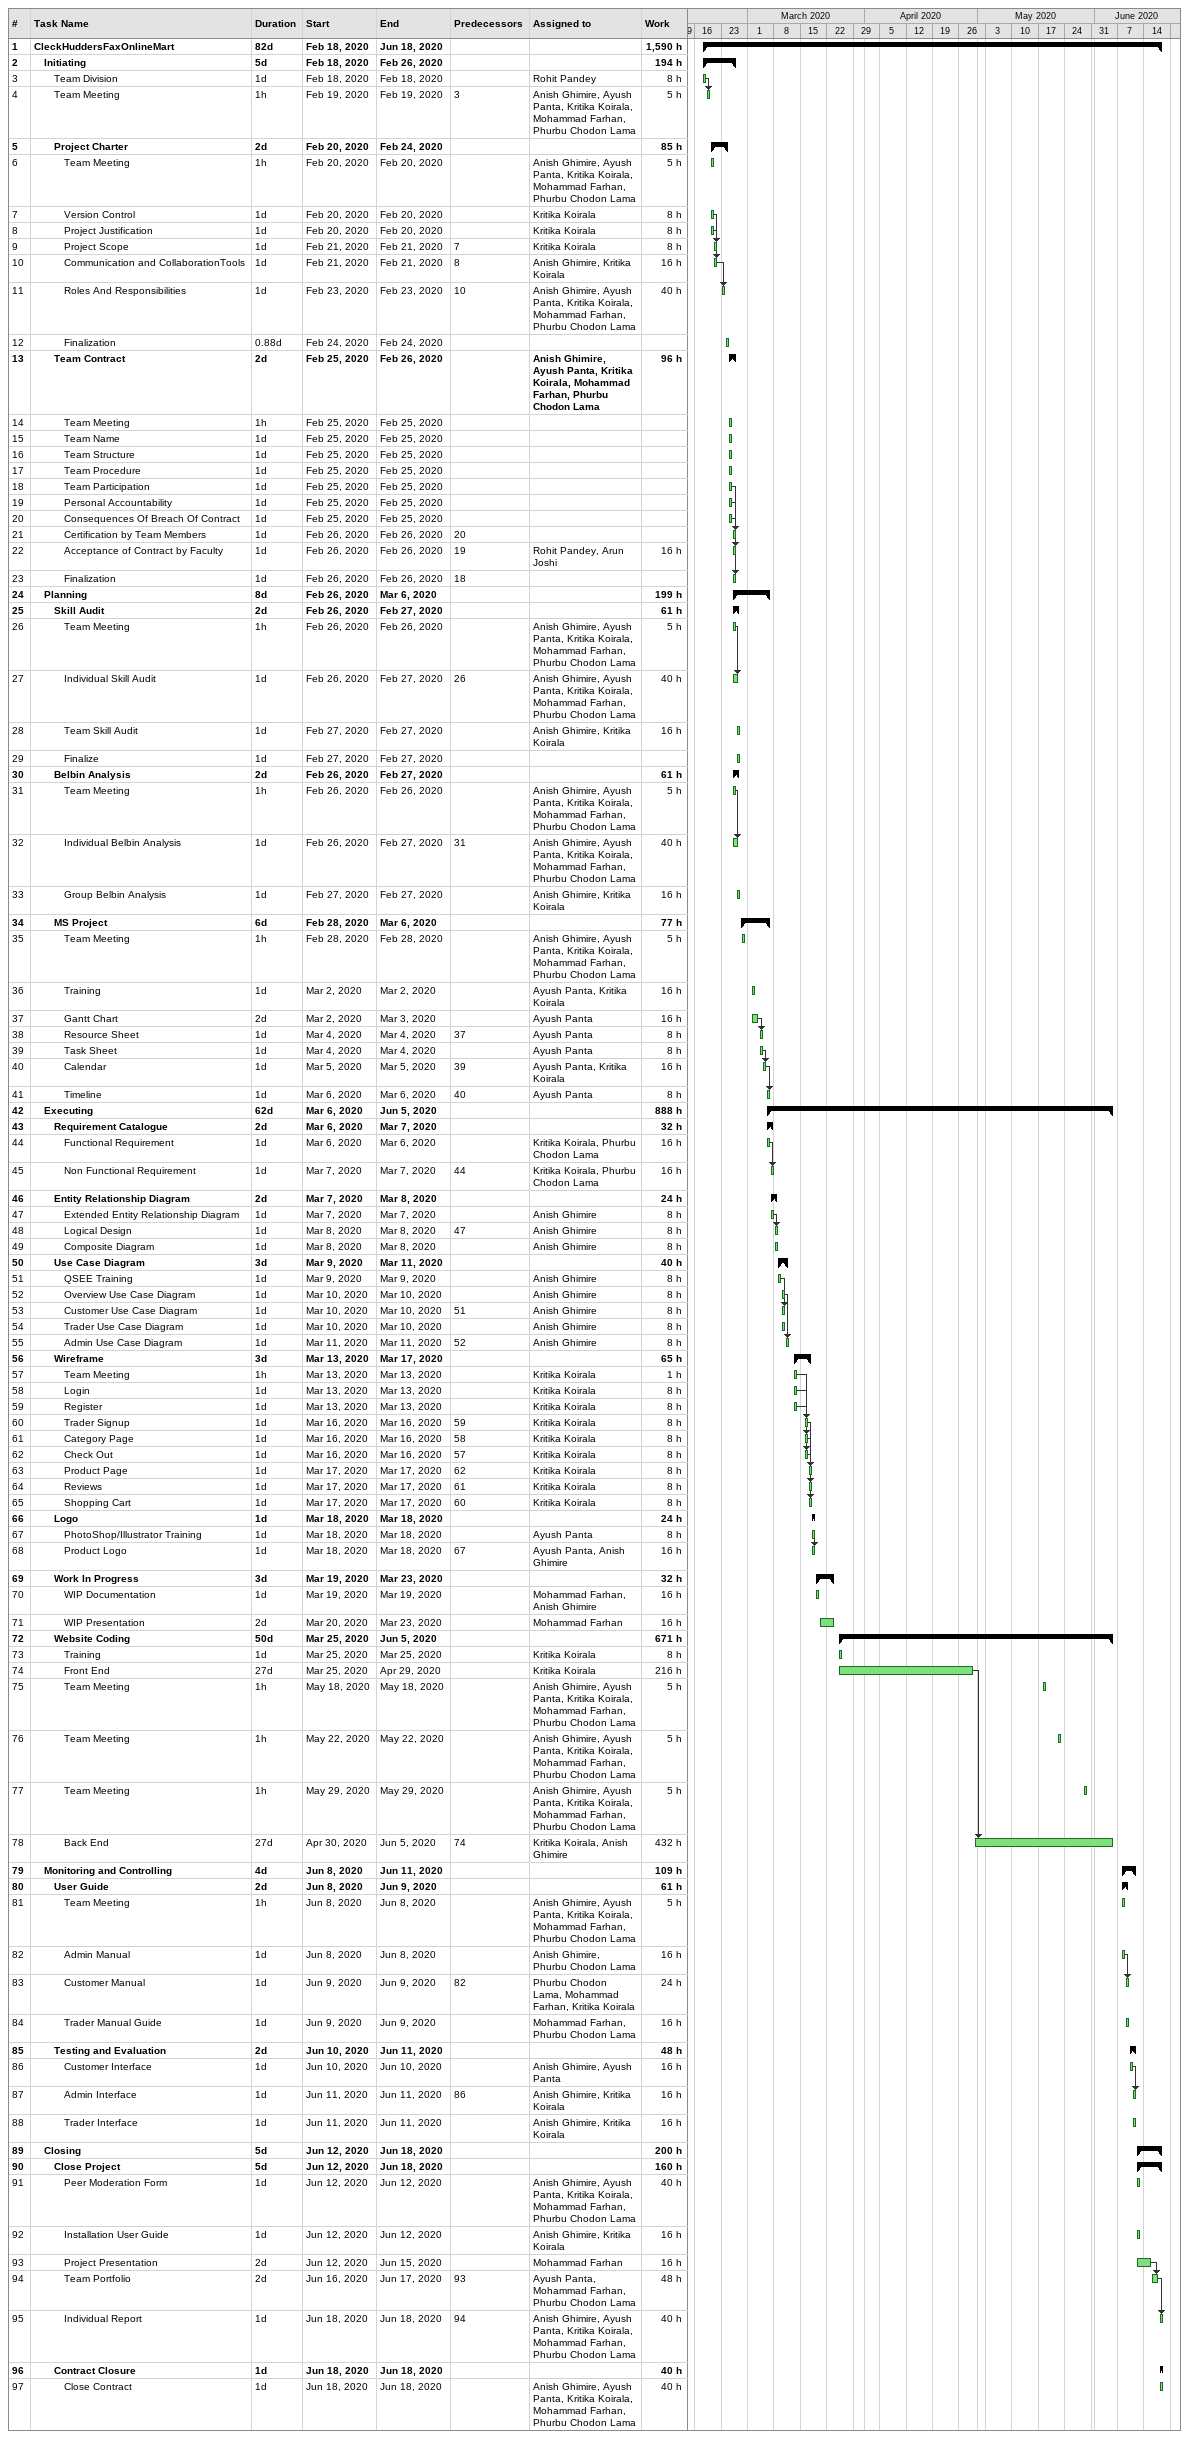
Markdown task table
| ID | Level | Task | Duration | Start | Finish | Predecessors | Resources | Work (h) |
|---|---|---|---|---|---|---|---|---|
| 1 | 1 | **CleckHuddersFaxOnlineMart** | 82d | 2020-02-18 | 2020-06-18 |  |  | 1590 |
| 2 | 2 | **Initiating** | 5d | 2020-02-18 | 2020-02-26 |  |  | 194 |
| 3 | 3 | Team Division | 1d | 2020-02-18 | 2020-02-18 |  | Rohit Pandey | 8 |
| 4 | 3 | Team Meeting | 1h | 2020-02-19 | 2020-02-19 | 3 | Anish Ghimire, Ayush Panta, Kritika Koirala, Mohammad Farhan, Phurbu Chodon Lama | 5 |
| 5 | 3 | **Project Charter** | 2d | 2020-02-20 | 2020-02-24 |  |  | 85 |
| 6 | 4 | Team Meeting | 1h | 2020-02-20 | 2020-02-20 |  | Anish Ghimire, Ayush Panta, Kritika Koirala, Mohammad Farhan, Phurbu Chodon Lama | 5 |
| 7 | 4 | Version Control | 1d | 2020-02-20 | 2020-02-20 |  | Kritika Koirala | 8 |
| 8 | 4 | Project Justification | 1d | 2020-02-20 | 2020-02-20 |  | Kritika Koirala | 8 |
| 9 | 4 | Project Scope | 1d | 2020-02-21 | 2020-02-21 | 7 | Kritika Koirala | 8 |
| 10 | 4 | Communication and CollaborationTools | 1d | 2020-02-21 | 2020-02-21 | 8 | Anish Ghimire, Kritika Koirala | 16 |
| 11 | 4 | Roles And Responsibilities | 1d | 2020-02-23 | 2020-02-23 | 10 | Anish Ghimire, Ayush Panta, Kritika Koirala, Mohammad Farhan, Phurbu Chodon Lama | 40 |
| 12 | 4 | Finalization | 0.88d | 2020-02-24 | 2020-02-24 |  |  |  |
| 13 | 3 | **Team Contract** | 2d | 2020-02-25 | 2020-02-26 |  | Anish Ghimire, Ayush Panta, Kritika Koirala, Mohammad Farhan, Phurbu Chodon Lama | 96 |
| 14 | 4 | Team Meeting | 1h | 2020-02-25 | 2020-02-25 |  |  |  |
| 15 | 4 | Team Name | 1d | 2020-02-25 | 2020-02-25 |  |  |  |
| 16 | 4 | Team Structure | 1d | 2020-02-25 | 2020-02-25 |  |  |  |
| 17 | 4 | Team Procedure | 1d | 2020-02-25 | 2020-02-25 |  |  |  |
| 18 | 4 | Team Participation | 1d | 2020-02-25 | 2020-02-25 |  |  |  |
| 19 | 4 | Personal Accountability | 1d | 2020-02-25 | 2020-02-25 |  |  |  |
| 20 | 4 | Consequences Of Breach Of Contract | 1d | 2020-02-25 | 2020-02-25 |  |  |  |
| 21 | 4 | Certification by Team Members | 1d | 2020-02-26 | 2020-02-26 | 20 |  |  |
| 22 | 4 | Acceptance of Contract by Faculty | 1d | 2020-02-26 | 2020-02-26 | 19 | Rohit Pandey, Arun Joshi | 16 |
| 23 | 4 | Finalization | 1d | 2020-02-26 | 2020-02-26 | 18 |  |  |
| 24 | 2 | **Planning** | 8d | 2020-02-26 | 2020-03-06 |  |  | 199 |
| 25 | 3 | **Skill Audit** | 2d | 2020-02-26 | 2020-02-27 |  |  | 61 |
| 26 | 4 | Team Meeting | 1h | 2020-02-26 | 2020-02-26 |  | Anish Ghimire, Ayush Panta, Kritika Koirala, Mohammad Farhan, Phurbu Chodon Lama | 5 |
| 27 | 4 | Individual Skill Audit | 1d | 2020-02-26 | 2020-02-27 | 26 | Anish Ghimire, Ayush Panta, Kritika Koirala, Mohammad Farhan, Phurbu Chodon Lama | 40 |
| 28 | 4 | Team Skill Audit | 1d | 2020-02-27 | 2020-02-27 |  | Anish Ghimire, Kritika Koirala | 16 |
| 29 | 4 | Finalize | 1d | 2020-02-27 | 2020-02-27 |  |  |  |
| 30 | 3 | **Belbin Analysis** | 2d | 2020-02-26 | 2020-02-27 |  |  | 61 |
| 31 | 4 | Team Meeting | 1h | 2020-02-26 | 2020-02-26 |  | Anish Ghimire, Ayush Panta, Kritika Koirala, Mohammad Farhan, Phurbu Chodon Lama | 5 |
| 32 | 4 | Individual Belbin Analysis | 1d | 2020-02-26 | 2020-02-27 | 31 | Anish Ghimire, Ayush Panta, Kritika Koirala, Mohammad Farhan, Phurbu Chodon Lama | 40 |
| 33 | 4 | Group Belbin Analysis | 1d | 2020-02-27 | 2020-02-27 |  | Anish Ghimire, Kritika Koirala | 16 |
| 34 | 3 | **MS Project** | 6d | 2020-02-28 | 2020-03-06 |  |  | 77 |
| 35 | 4 | Team Meeting | 1h | 2020-02-28 | 2020-02-28 |  | Anish Ghimire, Ayush Panta, Kritika Koirala, Mohammad Farhan, Phurbu Chodon Lama | 5 |
| 36 | 4 | Training | 1d | 2020-03-02 | 2020-03-02 |  | Ayush Panta, Kritika Koirala | 16 |
| 37 | 4 | Gantt Chart | 2d | 2020-03-02 | 2020-03-03 |  | Ayush Panta | 16 |
| 38 | 4 | Resource Sheet | 1d | 2020-03-04 | 2020-03-04 | 37 | Ayush Panta | 8 |
| 39 | 4 | Task Sheet | 1d | 2020-03-04 | 2020-03-04 |  | Ayush Panta | 8 |
| 40 | 4 | Calendar | 1d | 2020-03-05 | 2020-03-05 | 39 | Ayush Panta, Kritika Koirala | 16 |
| 41 | 4 | Timeline | 1d | 2020-03-06 | 2020-03-06 | 40 | Ayush Panta | 8 |
| 42 | 2 | **Executing** | 62d | 2020-03-06 | 2020-06-05 |  |  | 888 |
| 43 | 3 | **Requirement Catalogue** | 2d | 2020-03-06 | 2020-03-07 |  |  | 32 |
| 44 | 4 | Functional Requirement | 1d | 2020-03-06 | 2020-03-06 |  | Kritika Koirala, Phurbu Chodon Lama | 16 |
| 45 | 4 | Non Functional Requirement | 1d | 2020-03-07 | 2020-03-07 | 44 | Kritika Koirala, Phurbu Chodon Lama | 16 |
| 46 | 3 | **Entity Relationship Diagram** | 2d | 2020-03-07 | 2020-03-08 |  |  | 24 |
| 47 | 4 | Extended Entity Relationship Diagram | 1d | 2020-03-07 | 2020-03-07 |  | Anish Ghimire | 8 |
| 48 | 4 | Logical Design | 1d | 2020-03-08 | 2020-03-08 | 47 | Anish Ghimire | 8 |
| 49 | 4 | Composite Diagram | 1d | 2020-03-08 | 2020-03-08 |  | Anish Ghimire | 8 |
| 50 | 3 | **Use Case Diagram** | 3d | 2020-03-09 | 2020-03-11 |  |  | 40 |
| 51 | 4 | QSEE Training | 1d | 2020-03-09 | 2020-03-09 |  | Anish Ghimire | 8 |
| 52 | 4 | Overview Use Case Diagram | 1d | 2020-03-10 | 2020-03-10 |  | Anish Ghimire | 8 |
| 53 | 4 | Customer Use Case Diagram | 1d | 2020-03-10 | 2020-03-10 | 51 | Anish Ghimire | 8 |
| 54 | 4 | Trader Use Case Diagram | 1d | 2020-03-10 | 2020-03-10 |  | Anish Ghimire | 8 |
| 55 | 4 | Admin Use Case Diagram | 1d | 2020-03-11 | 2020-03-11 | 52 | Anish Ghimire | 8 |
| 56 | 3 | **Wireframe** | 3d | 2020-03-13 | 2020-03-17 |  |  | 65 |
| 57 | 4 | Team Meeting | 1h | 2020-03-13 | 2020-03-13 |  | Kritika Koirala | 1 |
| 58 | 4 | Login | 1d | 2020-03-13 | 2020-03-13 |  | Kritika Koirala | 8 |
| 59 | 4 | Register | 1d | 2020-03-13 | 2020-03-13 |  | Kritika Koirala | 8 |
| 60 | 4 | Trader Signup | 1d | 2020-03-16 | 2020-03-16 | 59 | Kritika Koirala | 8 |
| 61 | 4 | Category Page | 1d | 2020-03-16 | 2020-03-16 | 58 | Kritika Koirala | 8 |
| 62 | 4 | Check Out | 1d | 2020-03-16 | 2020-03-16 | 57 | Kritika Koirala | 8 |
| 63 | 4 | Product Page | 1d | 2020-03-17 | 2020-03-17 | 62 | Kritika Koirala | 8 |
| 64 | 4 | Reviews | 1d | 2020-03-17 | 2020-03-17 | 61 | Kritika Koirala | 8 |
| 65 | 4 | Shopping Cart | 1d | 2020-03-17 | 2020-03-17 | 60 | Kritika Koirala | 8 |
| 66 | 3 | **Logo** | 1d | 2020-03-18 | 2020-03-18 |  |  | 24 |
| 67 | 4 | PhotoShop/Illustrator Training | 1d | 2020-03-18 | 2020-03-18 |  | Ayush Panta | 8 |
| 68 | 4 | Product Logo | 1d | 2020-03-18 | 2020-03-18 | 67 | Ayush Panta, Anish Ghimire | 16 |
| 69 | 3 | **Work In Progress** | 3d | 2020-03-19 | 2020-03-23 |  |  | 32 |
| 70 | 4 | WIP Documentation | 1d | 2020-03-19 | 2020-03-19 |  | Mohammad Farhan, Anish Ghimire | 16 |
| 71 | 4 | WIP Presentation | 2d | 2020-03-20 | 2020-03-23 |  | Mohammad Farhan | 16 |
| 72 | 3 | **Website Coding** | 50d | 2020-03-25 | 2020-06-05 |  |  | 671 |
| 73 | 4 | Training | 1d | 2020-03-25 | 2020-03-25 |  | Kritika Koirala | 8 |
| 74 | 4 | Front End | 27d | 2020-03-25 | 2020-04-29 |  | Kritika Koirala | 216 |
| 75 | 4 | Team Meeting | 1h | 2020-05-18 | 2020-05-18 |  | Anish Ghimire, Ayush Panta, Kritika Koirala, Mohammad Farhan, Phurbu Chodon Lama | 5 |
| 76 | 4 | Team Meeting | 1h | 2020-05-22 | 2020-05-22 |  | Anish Ghimire, Ayush Panta, Kritika Koirala, Mohammad Farhan, Phurbu Chodon Lama | 5 |
| 77 | 4 | Team Meeting | 1h | 2020-05-29 | 2020-05-29 |  | Anish Ghimire, Ayush Panta, Kritika Koirala, Mohammad Farhan, Phurbu Chodon Lama | 5 |
| 78 | 4 | Back End | 27d | 2020-04-30 | 2020-06-05 | 74 | Kritika Koirala, Anish Ghimire | 432 |
| 79 | 2 | **Monitoring and Controlling** | 4d | 2020-06-08 | 2020-06-11 |  |  | 109 |
| 80 | 3 | **User Guide** | 2d | 2020-06-08 | 2020-06-09 |  |  | 61 |
| 81 | 4 | Team Meeting | 1h | 2020-06-08 | 2020-06-08 |  | Anish Ghimire, Ayush Panta, Kritika Koirala, Mohammad Farhan, Phurbu Chodon Lama | 5 |
| 82 | 4 | Admin Manual | 1d | 2020-06-08 | 2020-06-08 |  | Anish Ghimire, Phurbu Chodon Lama | 16 |
| 83 | 4 | Customer Manual | 1d | 2020-06-09 | 2020-06-09 | 82 | Phurbu Chodon Lama, Mohammad Farhan, Kritika Koirala | 24 |
| 84 | 4 | Trader Manual Guide | 1d | 2020-06-09 | 2020-06-09 |  | Mohammad Farhan, Phurbu Chodon Lama | 16 |
| 85 | 3 | **Testing and Evaluation** | 2d | 2020-06-10 | 2020-06-11 |  |  | 48 |
| 86 | 4 | Customer Interface | 1d | 2020-06-10 | 2020-06-10 |  | Anish Ghimire, Ayush Panta | 16 |
| 87 | 4 | Admin Interface | 1d | 2020-06-11 | 2020-06-11 | 86 | Anish Ghimire, Kritika Koirala | 16 |
| 88 | 4 | Trader Interface | 1d | 2020-06-11 | 2020-06-11 |  | Anish Ghimire, Kritika Koirala | 16 |
| 89 | 2 | **Closing** | 5d | 2020-06-12 | 2020-06-18 |  |  | 200 |
| 90 | 3 | **Close Project** | 5d | 2020-06-12 | 2020-06-18 |  |  | 160 |
| 91 | 4 | Peer Moderation Form | 1d | 2020-06-12 | 2020-06-12 |  | Anish Ghimire, Ayush Panta, Kritika Koirala, Mohammad Farhan, Phurbu Chodon Lama | 40 |
| 92 | 4 | Installation User Guide | 1d | 2020-06-12 | 2020-06-12 |  | Anish Ghimire, Kritika Koirala | 16 |
| 93 | 4 | Project Presentation | 2d | 2020-06-12 | 2020-06-15 |  | Mohammad Farhan | 16 |
| 94 | 4 | Team Portfolio | 2d | 2020-06-16 | 2020-06-17 | 93 | Ayush Panta, Mohammad Farhan, Phurbu Chodon Lama | 48 |
| 95 | 4 | Individual Report | 1d | 2020-06-18 | 2020-06-18 | 94 | Anish Ghimire, Ayush Panta, Kritika Koirala, Mohammad Farhan, Phurbu Chodon Lama | 40 |
| 96 | 3 | **Contract Closure** | 1d | 2020-06-18 | 2020-06-18 |  |  | 40 |
| 97 | 4 | Close Contract | 1d | 2020-06-18 | 2020-06-18 |  | Anish Ghimire, Ayush Panta, Kritika Koirala, Mohammad Farhan, Phurbu Chodon Lama | 40 |
